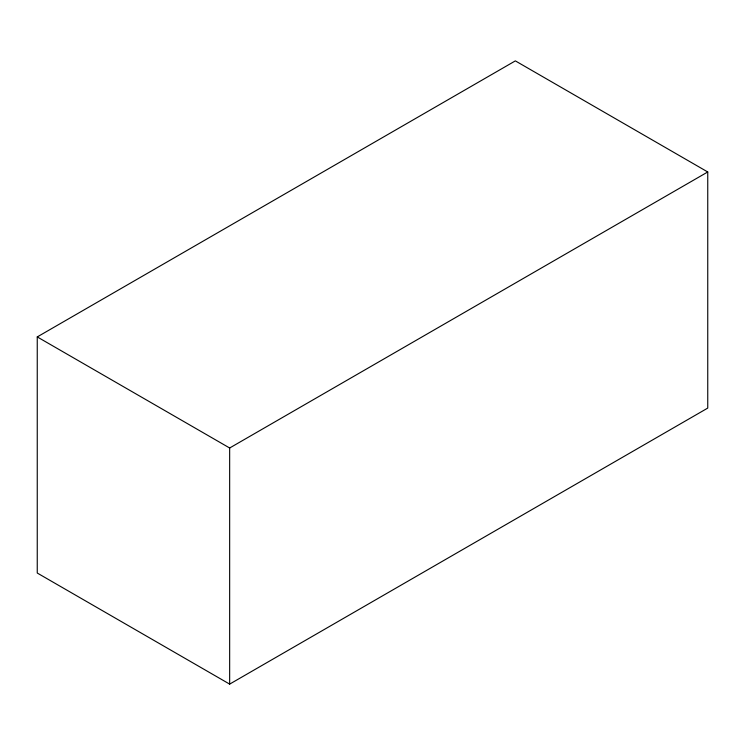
<?xml version="1.0" encoding="UTF-8"?>
<svg xmlns="http://www.w3.org/2000/svg" width="745" height="745" viewBox="0 0 745 745"><rect width="100%" height="100%" fill="white"/><g stroke="black" fill="none" stroke-linecap="round" stroke-linejoin="round"><path stroke-width="1.12" d="M37.25 336.917L515.344 60.885L707.75 171.974L707.75 408.083L229.656 684.115L37.25 573.026L37.25 336.917L229.656 447.996L707.75 171.974M229.656 447.996L229.656 684.115"/></g></svg>
